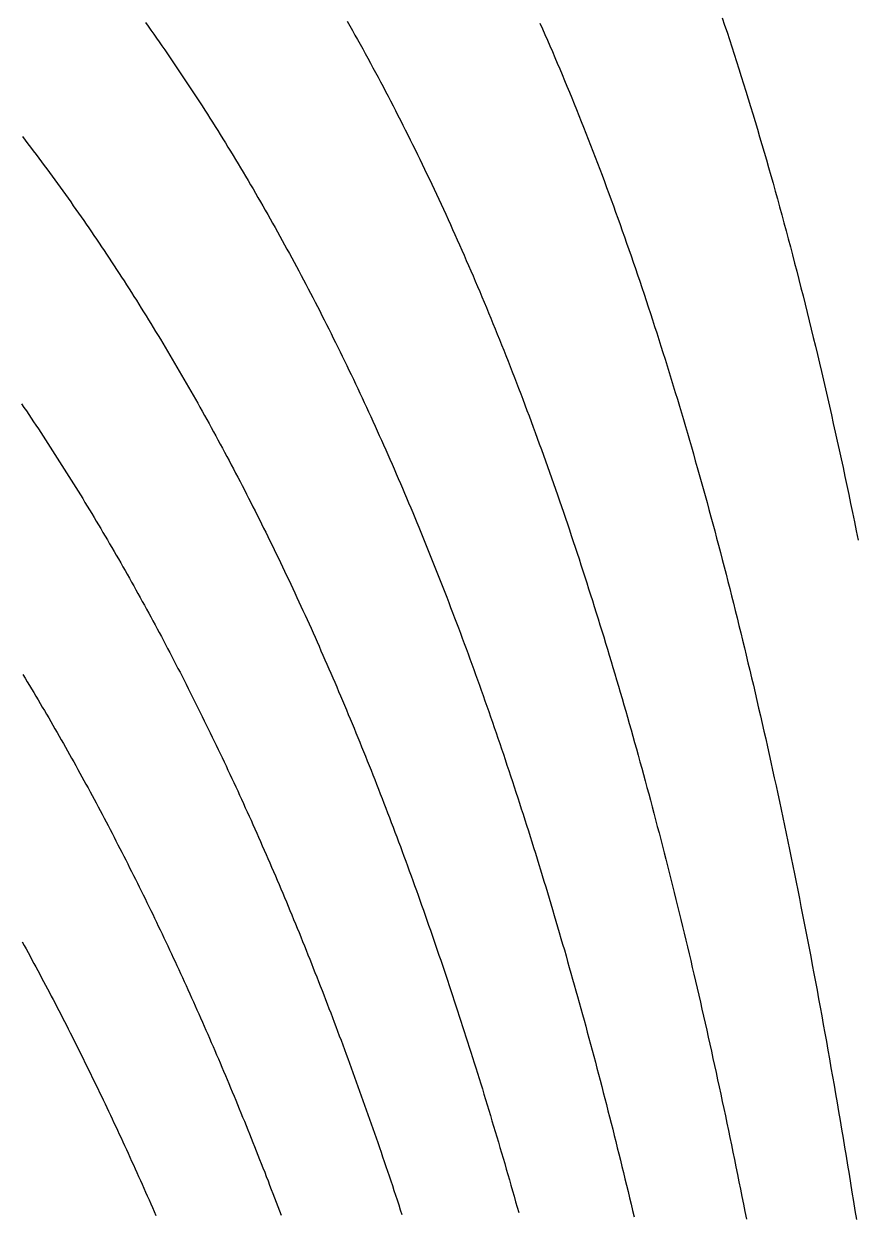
# Model space of a CAD drawing. Extents: x 201 to 397, y -170 to -3.
# Drawn here: x 356.9 to 383.6, y -98.99 to -60.91 of the extents above; entities that cross this region are included whole.
import ezdxf

# ---------------------------------------------------------------- set-up
doc = ezdxf.new("R2010")
doc.units = 0
doc.layers.add('MyLines', color=7, linetype='Continuous')

msp = doc.modelspace()

# ---------------------------------------------------------------- linework, layer by layer
at = {"layer": 'MyLines'}
for p, q in [((360.8, -60.868), (360.889, -60.993)), ((367.264, -60.829), (367.348, -60.976)), ((373.441, -60.897), (373.521, -61.077)), ((379.278, -60.722), (379.355, -60.954)), ((360.889, -60.993), (360.978, -61.118)), ((360.978, -61.118), (361.067, -61.243)), ((361.067, -61.243), (361.155, -61.369)), ((367.348, -60.976), (367.431, -61.124)), ((367.431, -61.124), (367.514, -61.272)), ((367.514, -61.272), (367.597, -61.421)), ((373.521, -61.077), (373.601, -61.258)), ((373.601, -61.258), (373.68, -61.44)), ((379.355, -60.954), (379.432, -61.186)), ((379.432, -61.186), (379.509, -61.419)), ((361.155, -61.369), (361.243, -61.495)), ((361.243, -61.495), (361.331, -61.621)), ((361.331, -61.621), (361.418, -61.748)), ((367.597, -61.421), (367.68, -61.57)), ((367.68, -61.57), (367.763, -61.719)), ((373.68, -61.44), (373.759, -61.622)), ((373.759, -61.622), (373.838, -61.804)), ((379.509, -61.419), (379.585, -61.653)), ((379.585, -61.653), (379.661, -61.888)), ((361.418, -61.748), (361.506, -61.874)), ((361.506, -61.874), (361.593, -62.001)), ((361.593, -62.001), (361.679, -62.128)), ((367.763, -61.719), (367.845, -61.868)), ((367.845, -61.868), (367.927, -62.018)), ((367.927, -62.018), (368.008, -62.169)), ((373.838, -61.804), (373.916, -61.988)), ((373.916, -61.988), (373.994, -62.171)), ((379.661, -61.888), (379.737, -62.124)), ((361.679, -62.128), (361.766, -62.256)), ((361.766, -62.256), (361.852, -62.383)), ((361.852, -62.383), (361.938, -62.511)), ((368.008, -62.169), (368.09, -62.319)), ((368.09, -62.319), (368.171, -62.471)), ((373.994, -62.171), (374.072, -62.355)), ((374.072, -62.355), (374.15, -62.54)), ((379.737, -62.124), (379.812, -62.36)), ((379.812, -62.36), (379.887, -62.598)), ((361.938, -62.511), (362.024, -62.64)), ((362.024, -62.64), (362.11, -62.768)), ((362.11, -62.768), (362.195, -62.897)), ((368.171, -62.471), (368.252, -62.622)), ((368.252, -62.622), (368.333, -62.774)), ((368.333, -62.774), (368.413, -62.926)), ((374.15, -62.54), (374.227, -62.726)), ((374.227, -62.726), (374.304, -62.911)), ((379.887, -62.598), (379.962, -62.836)), ((362.195, -62.897), (362.28, -63.026)), ((362.28, -63.026), (362.365, -63.155)), ((362.365, -63.155), (362.449, -63.285)), ((368.413, -62.926), (368.493, -63.079)), ((368.493, -63.079), (368.573, -63.231)), ((374.304, -62.911), (374.381, -63.098)), ((374.381, -63.098), (374.457, -63.285)), ((379.962, -62.836), (380.036, -63.076)), ((380.036, -63.076), (380.111, -63.316)), ((362.449, -63.285), (362.533, -63.415)), ((362.533, -63.415), (362.617, -63.545)), ((362.617, -63.545), (362.701, -63.675)), ((368.573, -63.231), (368.653, -63.385)), ((368.653, -63.385), (368.732, -63.538)), ((368.732, -63.538), (368.812, -63.692)), ((374.457, -63.285), (374.534, -63.472)), ((374.534, -63.472), (374.61, -63.66)), ((380.111, -63.316), (380.184, -63.557)), ((380.184, -63.557), (380.258, -63.799)), ((362.701, -63.675), (362.785, -63.806)), ((362.785, -63.806), (362.868, -63.936)), ((362.868, -63.936), (362.951, -64.068)), ((368.812, -63.692), (368.891, -63.847)), ((368.891, -63.847), (368.969, -64.002)), ((374.61, -63.66), (374.685, -63.849)), ((374.685, -63.849), (374.761, -64.038)), ((380.258, -63.799), (380.331, -64.042)), ((362.951, -64.068), (363.034, -64.199)), ((363.034, -64.199), (363.116, -64.331)), ((363.116, -64.331), (363.199, -64.463)), ((368.969, -64.002), (369.048, -64.157)), ((369.048, -64.157), (369.126, -64.312)), ((369.126, -64.312), (369.204, -64.468)), ((374.761, -64.038), (374.836, -64.228)), ((374.836, -64.228), (374.911, -64.418)), ((380.331, -64.042), (380.404, -64.286)), ((380.404, -64.286), (380.476, -64.531)), ((356.86, -64.524), (356.948, -64.639)), ((356.948, -64.639), (357.036, -64.754)), ((363.199, -64.463), (363.281, -64.595)), ((363.281, -64.595), (363.363, -64.727)), ((369.204, -64.468), (369.282, -64.625)), ((369.282, -64.625), (369.359, -64.781)), ((374.911, -64.418), (374.986, -64.609)), ((374.986, -64.609), (375.06, -64.8)), ((380.476, -64.531), (380.549, -64.777)), ((357.036, -64.754), (357.123, -64.869)), ((357.123, -64.869), (357.21, -64.984)), ((357.21, -64.984), (357.297, -65.1)), ((357.297, -65.1), (357.384, -65.216)), ((363.363, -64.727), (363.444, -64.86)), ((363.444, -64.86), (363.526, -64.993)), ((363.526, -64.993), (363.607, -65.127)), ((369.359, -64.781), (369.437, -64.938)), ((369.437, -64.938), (369.514, -65.096)), ((369.514, -65.096), (369.591, -65.253)), ((375.06, -64.8), (375.134, -64.992)), ((375.134, -64.992), (375.208, -65.185)), ((380.549, -64.777), (380.621, -65.024)), ((380.621, -65.024), (380.692, -65.271)), ((357.384, -65.216), (357.471, -65.331)), ((357.471, -65.331), (357.557, -65.448)), ((357.557, -65.448), (357.643, -65.564)), ((363.607, -65.127), (363.688, -65.26)), ((363.688, -65.26), (363.769, -65.394)), ((363.769, -65.394), (363.849, -65.528)), ((369.591, -65.253), (369.667, -65.412)), ((369.667, -65.412), (369.744, -65.57)), ((375.208, -65.185), (375.282, -65.378)), ((375.282, -65.378), (375.355, -65.572)), ((380.692, -65.271), (380.764, -65.52)), ((357.643, -65.564), (357.729, -65.681)), ((357.729, -65.681), (357.814, -65.797)), ((357.814, -65.797), (357.9, -65.914)), ((363.849, -65.528), (363.929, -65.663)), ((363.929, -65.663), (364.009, -65.797)), ((364.009, -65.797), (364.089, -65.932)), ((369.744, -65.57), (369.82, -65.729)), ((369.82, -65.729), (369.896, -65.889)), ((375.355, -65.572), (375.429, -65.766)), ((375.429, -65.766), (375.502, -65.961)), ((380.764, -65.52), (380.835, -65.77)), ((380.835, -65.77), (380.906, -66.02)), ((357.9, -65.914), (357.985, -66.031)), ((357.985, -66.031), (358.07, -66.149)), ((358.07, -66.149), (358.154, -66.266)), ((364.089, -65.932), (364.169, -66.067)), ((364.169, -66.067), (364.248, -66.203)), ((364.248, -66.203), (364.327, -66.339)), ((369.896, -65.889), (369.971, -66.048)), ((369.971, -66.048), (370.047, -66.208)), ((370.047, -66.208), (370.122, -66.369)), ((375.502, -65.961), (375.574, -66.157)), ((375.574, -66.157), (375.647, -66.353)), ((380.906, -66.02), (380.976, -66.272)), ((358.154, -66.266), (358.239, -66.384)), ((358.239, -66.384), (358.323, -66.502)), ((358.323, -66.502), (358.407, -66.62)), ((358.407, -66.62), (358.49, -66.739)), ((364.327, -66.339), (364.406, -66.475)), ((364.406, -66.475), (364.485, -66.611)), ((364.485, -66.611), (364.563, -66.748)), ((370.122, -66.369), (370.197, -66.53)), ((370.197, -66.53), (370.272, -66.691)), ((375.647, -66.353), (375.719, -66.549)), ((375.719, -66.549), (375.791, -66.746)), ((380.976, -66.272), (381.046, -66.524)), ((381.046, -66.524), (381.116, -66.778)), ((358.49, -66.739), (358.574, -66.858)), ((358.574, -66.858), (358.657, -66.976)), ((358.657, -66.976), (358.74, -67.095)), ((364.563, -66.748), (364.641, -66.885)), ((364.641, -66.885), (364.72, -67.022)), ((370.272, -66.691), (370.346, -66.853)), ((370.346, -66.853), (370.421, -67.015)), ((375.791, -66.746), (375.863, -66.944)), ((375.863, -66.944), (375.934, -67.142)), ((381.116, -66.778), (381.186, -67.032)), ((358.74, -67.095), (358.823, -67.215)), ((358.823, -67.215), (358.905, -67.334)), ((358.905, -67.334), (358.988, -67.454)), ((364.72, -67.022), (364.797, -67.159)), ((364.797, -67.159), (364.875, -67.297)), ((364.875, -67.297), (364.952, -67.435)), ((370.421, -67.015), (370.495, -67.177)), ((370.495, -67.177), (370.569, -67.34)), ((370.569, -67.34), (370.643, -67.503)), ((375.934, -67.142), (376.005, -67.341)), ((376.005, -67.341), (376.076, -67.541)), ((381.186, -67.032), (381.255, -67.287)), ((381.255, -67.287), (381.324, -67.544)), ((358.988, -67.454), (359.07, -67.574)), ((359.07, -67.574), (359.152, -67.694)), ((359.152, -67.694), (359.233, -67.814)), ((364.952, -67.435), (365.029, -67.574)), ((365.029, -67.574), (365.106, -67.712)), ((365.106, -67.712), (365.183, -67.851)), ((370.643, -67.503), (370.716, -67.667)), ((370.716, -67.667), (370.789, -67.831)), ((376.076, -67.541), (376.147, -67.741)), ((376.147, -67.741), (376.217, -67.942)), ((381.324, -67.544), (381.393, -67.801)), ((359.233, -67.814), (359.315, -67.935)), ((359.315, -67.935), (359.396, -68.056)), ((359.396, -68.056), (359.477, -68.177)), ((365.183, -67.851), (365.26, -67.99)), ((365.26, -67.99), (365.336, -68.13)), ((365.336, -68.13), (365.412, -68.27)), ((370.789, -67.831), (370.862, -67.995)), ((370.862, -67.995), (370.935, -68.16)), ((376.217, -67.942), (376.288, -68.143)), ((376.288, -68.143), (376.358, -68.345)), ((381.393, -67.801), (381.462, -68.059)), ((381.462, -68.059), (381.53, -68.319)), ((359.477, -68.177), (359.558, -68.298)), ((359.558, -68.298), (359.638, -68.419)), ((359.638, -68.419), (359.719, -68.541)), ((365.412, -68.27), (365.488, -68.41)), ((365.488, -68.41), (365.564, -68.55)), ((370.935, -68.16), (371.008, -68.326)), ((371.008, -68.326), (371.08, -68.491)), ((371.08, -68.491), (371.152, -68.657)), ((376.358, -68.345), (376.428, -68.547)), ((381.53, -68.319), (381.598, -68.579)), ((359.719, -68.541), (359.799, -68.663)), ((359.799, -68.663), (359.879, -68.785)), ((359.879, -68.785), (359.958, -68.907)), ((359.958, -68.907), (360.038, -69.03)), ((365.564, -68.55), (365.639, -68.691)), ((365.639, -68.691), (365.715, -68.831)), ((365.715, -68.831), (365.79, -68.973)), ((371.152, -68.657), (371.224, -68.824)), ((371.224, -68.824), (371.296, -68.991)), ((376.428, -68.547), (376.497, -68.751)), ((376.497, -68.751), (376.567, -68.954)), ((381.598, -68.579), (381.665, -68.84)), ((381.665, -68.84), (381.733, -69.102)), ((360.038, -69.03), (360.117, -69.152)), ((360.117, -69.152), (360.196, -69.275)), ((360.196, -69.275), (360.275, -69.398)), ((365.79, -68.973), (365.864, -69.114)), ((365.864, -69.114), (365.939, -69.256)), ((365.939, -69.256), (366.014, -69.398)), ((371.296, -68.991), (371.367, -69.158)), ((371.367, -69.158), (371.439, -69.325)), ((376.567, -68.954), (376.636, -69.159)), ((376.636, -69.159), (376.704, -69.363)), ((381.733, -69.102), (381.8, -69.366)), ((360.275, -69.398), (360.354, -69.522)), ((360.354, -69.522), (360.432, -69.645)), ((360.432, -69.645), (360.51, -69.769)), ((366.014, -69.398), (366.088, -69.54)), ((366.088, -69.54), (366.162, -69.683)), ((371.439, -69.325), (371.51, -69.493)), ((371.51, -69.493), (371.581, -69.662)), ((371.581, -69.662), (371.651, -69.831)), ((376.704, -69.363), (376.773, -69.569)), ((376.773, -69.569), (376.842, -69.775)), ((381.8, -69.366), (381.867, -69.63)), ((381.867, -69.63), (381.933, -69.895)), ((360.51, -69.769), (360.588, -69.893)), ((360.588, -69.893), (360.666, -70.018)), ((360.666, -70.018), (360.744, -70.142)), ((366.162, -69.683), (366.236, -69.826)), ((366.236, -69.826), (366.309, -69.969)), ((366.309, -69.969), (366.383, -70.113)), ((371.651, -69.831), (371.722, -70)), ((371.722, -70), (371.792, -70.17)), ((376.842, -69.775), (376.91, -69.982)), ((376.91, -69.982), (376.978, -70.189)), ((381.933, -69.895), (382, -70.161)), ((360.744, -70.142), (360.821, -70.267)), ((360.821, -70.267), (360.898, -70.392)), ((360.898, -70.392), (360.976, -70.517)), ((366.383, -70.113), (366.456, -70.256)), ((366.456, -70.256), (366.529, -70.401)), ((366.529, -70.401), (366.602, -70.545)), ((371.792, -70.17), (371.862, -70.34)), ((371.862, -70.34), (371.932, -70.51)), ((376.978, -70.189), (377.045, -70.397)), ((377.045, -70.397), (377.113, -70.606)), ((382, -70.161), (382.066, -70.429)), ((382.066, -70.429), (382.131, -70.697)), ((360.976, -70.517), (361.052, -70.642)), ((361.052, -70.642), (361.129, -70.768)), ((361.129, -70.768), (361.205, -70.894)), ((366.602, -70.545), (366.675, -70.69)), ((366.675, -70.69), (366.747, -70.835)), ((371.932, -70.51), (372.002, -70.681)), ((372.002, -70.681), (372.071, -70.853)), ((377.113, -70.606), (377.18, -70.815)), ((377.18, -70.815), (377.247, -71.025)), ((382.131, -70.697), (382.197, -70.966)), ((361.205, -70.894), (361.282, -71.02)), ((361.282, -71.02), (361.358, -71.146)), ((361.358, -71.146), (361.433, -71.272)), ((366.747, -70.835), (366.82, -70.98)), ((366.82, -70.98), (366.892, -71.126)), ((366.892, -71.126), (366.964, -71.271)), ((372.071, -70.853), (372.141, -71.024)), ((372.141, -71.024), (372.21, -71.197)), ((372.21, -71.197), (372.278, -71.369)), ((377.247, -71.025), (377.314, -71.235)), ((382.197, -70.966), (382.262, -71.237)), ((361.433, -71.272), (361.509, -71.399)), ((361.509, -71.399), (361.585, -71.526)), ((361.585, -71.526), (361.66, -71.653)), ((366.964, -71.271), (367.035, -71.418)), ((367.035, -71.418), (367.107, -71.564)), ((367.107, -71.564), (367.178, -71.711)), ((372.278, -71.369), (372.347, -71.542)), ((372.347, -71.542), (372.416, -71.716)), ((377.314, -71.235), (377.381, -71.446)), ((377.381, -71.446), (377.447, -71.658)), ((382.262, -71.237), (382.327, -71.508)), ((382.327, -71.508), (382.392, -71.78)), ((361.66, -71.653), (361.735, -71.78)), ((361.735, -71.78), (361.81, -71.908)), ((361.81, -71.908), (361.884, -72.036)), ((367.178, -71.711), (367.249, -71.858)), ((367.249, -71.858), (367.32, -72.005)), ((372.416, -71.716), (372.484, -71.89)), ((372.484, -71.89), (372.552, -72.064)), ((377.447, -71.658), (377.513, -71.87)), ((377.513, -71.87), (377.579, -72.083)), ((382.392, -71.78), (382.456, -72.054)), ((361.884, -72.036), (361.959, -72.164)), ((361.959, -72.164), (362.033, -72.292)), ((362.033, -72.292), (362.107, -72.421)), ((367.32, -72.005), (367.391, -72.153)), ((367.391, -72.153), (367.462, -72.301)), ((367.462, -72.301), (367.532, -72.45)), ((372.552, -72.064), (372.62, -72.239)), ((372.62, -72.239), (372.687, -72.414)), ((377.579, -72.083), (377.645, -72.297)), ((377.645, -72.297), (377.71, -72.511)), ((382.456, -72.054), (382.52, -72.328)), ((382.52, -72.328), (382.584, -72.604)), ((362.107, -72.421), (362.181, -72.55)), ((362.181, -72.55), (362.255, -72.679)), ((362.255, -72.679), (362.328, -72.808)), ((367.532, -72.45), (367.602, -72.598)), ((367.602, -72.598), (367.672, -72.747)), ((372.687, -72.414), (372.755, -72.589)), ((372.755, -72.589), (372.822, -72.765)), ((377.71, -72.511), (377.776, -72.726)), ((382.584, -72.604), (382.648, -72.88)), ((356.831, -73.085), (356.909, -73.2)), ((362.328, -72.808), (362.402, -72.937)), ((362.402, -72.937), (362.475, -73.067)), ((362.475, -73.067), (362.548, -73.197)), ((367.672, -72.747), (367.742, -72.896)), ((367.742, -72.896), (367.812, -73.046)), ((367.812, -73.046), (367.881, -73.196)), ((372.822, -72.765), (372.889, -72.942)), ((372.889, -72.942), (372.956, -73.118)), ((377.776, -72.726), (377.841, -72.941)), ((377.841, -72.941), (377.906, -73.158)), ((382.648, -72.88), (382.711, -73.158)), ((356.909, -73.2), (356.986, -73.315)), ((356.986, -73.315), (357.064, -73.43)), ((357.064, -73.43), (357.141, -73.545)), ((362.548, -73.197), (362.621, -73.327)), ((362.621, -73.327), (362.693, -73.457)), ((362.693, -73.457), (362.766, -73.588)), ((367.881, -73.196), (367.95, -73.346)), ((367.95, -73.346), (368.019, -73.496)), ((372.956, -73.118), (373.023, -73.296)), ((373.023, -73.296), (373.089, -73.473)), ((373.089, -73.473), (373.156, -73.651)), ((377.906, -73.158), (377.97, -73.374)), ((377.97, -73.374), (378.035, -73.592)), ((382.711, -73.158), (382.774, -73.437)), ((382.774, -73.437), (382.837, -73.717)), ((357.141, -73.545), (357.218, -73.66)), ((357.218, -73.66), (357.295, -73.776)), ((357.295, -73.776), (357.371, -73.892)), ((362.766, -73.588), (362.838, -73.719)), ((362.838, -73.719), (362.91, -73.85)), ((362.91, -73.85), (362.982, -73.981)), ((368.019, -73.496), (368.088, -73.647)), ((368.088, -73.647), (368.157, -73.798)), ((368.157, -73.798), (368.226, -73.949)), ((373.156, -73.651), (373.222, -73.83)), ((373.222, -73.83), (373.288, -74.009)), ((378.035, -73.592), (378.099, -73.81)), ((378.099, -73.81), (378.163, -74.028)), ((382.837, -73.717), (382.9, -73.997)), ((357.371, -73.892), (357.448, -74.008)), ((357.448, -74.008), (357.524, -74.124)), ((357.524, -74.124), (357.6, -74.24)), ((357.6, -74.24), (357.676, -74.356)), ((362.982, -73.981), (363.054, -74.112)), ((363.054, -74.112), (363.125, -74.244)), ((368.226, -73.949), (368.294, -74.101)), ((368.294, -74.101), (368.362, -74.253)), ((373.288, -74.009), (373.354, -74.188)), ((373.354, -74.188), (373.419, -74.368)), ((378.163, -74.028), (378.227, -74.248)), ((382.9, -73.997), (382.962, -74.279)), ((357.676, -74.356), (357.751, -74.473)), ((357.751, -74.473), (357.827, -74.59)), ((357.827, -74.59), (357.902, -74.707)), ((363.125, -74.244), (363.197, -74.376)), ((363.197, -74.376), (363.268, -74.508)), ((363.268, -74.508), (363.339, -74.641)), ((368.362, -74.253), (368.43, -74.405)), ((368.43, -74.405), (368.498, -74.558)), ((368.498, -74.558), (368.566, -74.711)), ((373.419, -74.368), (373.485, -74.549)), ((373.485, -74.549), (373.55, -74.729)), ((378.227, -74.248), (378.29, -74.468)), ((378.29, -74.468), (378.354, -74.688)), ((382.962, -74.279), (383.024, -74.562)), ((383.024, -74.562), (383.086, -74.846)), ((357.902, -74.707), (357.977, -74.824)), ((357.977, -74.824), (358.052, -74.941)), ((358.052, -74.941), (358.127, -75.059)), ((363.339, -74.641), (363.41, -74.774)), ((363.41, -74.774), (363.48, -74.907)), ((363.48, -74.907), (363.551, -75.04)), ((368.566, -74.711), (368.633, -74.864)), ((368.633, -74.864), (368.701, -75.018)), ((373.55, -74.729), (373.615, -74.91)), ((373.615, -74.91), (373.68, -75.092)), ((378.354, -74.688), (378.417, -74.91)), ((378.417, -74.91), (378.48, -75.132)), ((383.086, -74.846), (383.148, -75.131)), ((358.127, -75.059), (358.201, -75.177)), ((358.201, -75.177), (358.276, -75.295)), ((358.276, -75.295), (358.35, -75.413)), ((363.551, -75.04), (363.621, -75.173)), ((363.621, -75.173), (363.691, -75.307)), ((363.691, -75.307), (363.761, -75.441)), ((368.701, -75.018), (368.768, -75.172)), ((368.768, -75.172), (368.835, -75.326)), ((368.835, -75.326), (368.901, -75.48)), ((373.68, -75.092), (373.744, -75.274)), ((373.744, -75.274), (373.809, -75.457)), ((378.48, -75.132), (378.543, -75.354)), ((378.543, -75.354), (378.605, -75.578)), ((383.148, -75.131), (383.209, -75.418)), ((358.35, -75.413), (358.424, -75.531)), ((358.424, -75.531), (358.498, -75.649)), ((358.498, -75.649), (358.571, -75.768)), ((363.761, -75.441), (363.831, -75.575)), ((363.831, -75.575), (363.901, -75.709)), ((363.901, -75.709), (363.97, -75.844)), ((368.901, -75.48), (368.968, -75.635)), ((368.968, -75.635), (369.035, -75.79)), ((373.809, -75.457), (373.873, -75.64)), ((373.873, -75.64), (373.937, -75.823)), ((378.605, -75.578), (378.667, -75.801)), ((383.209, -75.418), (383.27, -75.705)), ((383.27, -75.705), (383.331, -75.993)), ((358.571, -75.768), (358.645, -75.887)), ((358.645, -75.887), (358.718, -76.006)), ((358.718, -76.006), (358.791, -76.125)), ((358.791, -76.125), (358.864, -76.245)), ((363.97, -75.844), (364.039, -75.979)), ((364.039, -75.979), (364.108, -76.114)), ((364.108, -76.114), (364.177, -76.249)), ((369.035, -75.79), (369.101, -75.946)), ((369.101, -75.946), (369.167, -76.102)), ((369.167, -76.102), (369.233, -76.258)), ((373.937, -75.823), (374.001, -76.007)), ((374.001, -76.007), (374.065, -76.191)), ((378.667, -75.801), (378.73, -76.026)), ((378.73, -76.026), (378.792, -76.251)), ((383.331, -75.993), (383.392, -76.283)), ((358.864, -76.245), (358.937, -76.364)), ((358.937, -76.364), (359.01, -76.484)), ((359.01, -76.484), (359.082, -76.604)), ((364.177, -76.249), (364.246, -76.384)), ((364.246, -76.384), (364.315, -76.52)), ((364.315, -76.52), (364.383, -76.656)), ((369.233, -76.258), (369.299, -76.414)), ((369.299, -76.414), (369.364, -76.571)), ((374.065, -76.191), (374.128, -76.376)), ((374.128, -76.376), (374.192, -76.561)), ((378.792, -76.251), (378.853, -76.477)), ((378.853, -76.477), (378.915, -76.704)), ((383.392, -76.283), (383.452, -76.573)), ((359.082, -76.604), (359.154, -76.724)), ((359.154, -76.724), (359.226, -76.845)), ((359.226, -76.845), (359.298, -76.965)), ((364.383, -76.656), (364.452, -76.793)), ((364.452, -76.793), (364.52, -76.929)), ((369.364, -76.571), (369.43, -76.728)), ((369.43, -76.728), (369.495, -76.885)), ((369.495, -76.885), (369.56, -77.043)), ((374.192, -76.561), (374.255, -76.746)), ((374.255, -76.746), (374.318, -76.932)), ((378.915, -76.704), (378.976, -76.931)), ((383.452, -76.573), (383.512, -76.865)), ((383.512, -76.865), (383.572, -77.158)), ((359.298, -76.965), (359.37, -77.086)), ((359.37, -77.086), (359.441, -77.207)), ((359.441, -77.207), (359.513, -77.328)), ((364.52, -76.929), (364.588, -77.066)), ((364.588, -77.066), (364.655, -77.203)), ((364.655, -77.203), (364.723, -77.34)), ((369.56, -77.043), (369.625, -77.201)), ((369.625, -77.201), (369.69, -77.36)), ((374.318, -76.932), (374.381, -77.119)), ((374.381, -77.119), (374.443, -77.306)), ((378.976, -76.931), (379.037, -77.159)), ((379.037, -77.159), (379.098, -77.388)), ((383.572, -77.158), (383.632, -77.452)), ((359.513, -77.328), (359.584, -77.449)), ((359.584, -77.449), (359.655, -77.571)), ((359.655, -77.571), (359.726, -77.692)), ((364.723, -77.34), (364.79, -77.478)), ((364.79, -77.478), (364.858, -77.615)), ((364.858, -77.615), (364.925, -77.753)), ((369.69, -77.36), (369.754, -77.518)), ((369.754, -77.518), (369.819, -77.677)), ((374.443, -77.306), (374.506, -77.493)), ((374.506, -77.493), (374.568, -77.681)), ((379.098, -77.388), (379.159, -77.617)), ((379.159, -77.617), (379.219, -77.847)), ((359.726, -77.692), (359.797, -77.814)), ((359.797, -77.814), (359.867, -77.936)), ((359.867, -77.936), (359.937, -78.058)), ((364.925, -77.753), (364.992, -77.892)), ((364.992, -77.892), (365.059, -78.03)), ((365.059, -78.03), (365.125, -78.169)), ((369.819, -77.677), (369.883, -77.837)), ((369.883, -77.837), (369.947, -77.996)), ((369.947, -77.996), (370.011, -78.156)), ((374.568, -77.681), (374.63, -77.87)), ((374.63, -77.87), (374.692, -78.058)), ((379.219, -77.847), (379.28, -78.078)), ((359.937, -78.058), (360.008, -78.181)), ((360.008, -78.181), (360.078, -78.304)), ((360.078, -78.304), (360.148, -78.426)), ((360.148, -78.426), (360.217, -78.549)), ((365.125, -78.169), (365.192, -78.308)), ((365.192, -78.308), (365.258, -78.447)), ((370.011, -78.156), (370.075, -78.317)), ((370.075, -78.317), (370.138, -78.477)), ((374.692, -78.058), (374.754, -78.248)), ((374.754, -78.248), (374.815, -78.437)), ((379.28, -78.078), (379.34, -78.309)), ((379.34, -78.309), (379.4, -78.541)), ((360.217, -78.549), (360.287, -78.673)), ((360.287, -78.673), (360.356, -78.796)), ((360.356, -78.796), (360.425, -78.92)), ((365.258, -78.447), (365.324, -78.586)), ((365.324, -78.586), (365.39, -78.726)), ((365.39, -78.726), (365.456, -78.866)), ((370.138, -78.477), (370.202, -78.638)), ((370.202, -78.638), (370.265, -78.799)), ((370.265, -78.799), (370.328, -78.961)), ((374.815, -78.437), (374.877, -78.627)), ((374.877, -78.627), (374.938, -78.818)), ((379.4, -78.541), (379.46, -78.774)), ((379.46, -78.774), (379.519, -79.007)), ((360.425, -78.92), (360.495, -79.043)), ((360.495, -79.043), (360.563, -79.167)), ((360.563, -79.167), (360.632, -79.292)), ((365.456, -78.866), (365.522, -79.006)), ((365.522, -79.006), (365.587, -79.147)), ((365.587, -79.147), (365.653, -79.287)), ((370.328, -78.961), (370.391, -79.123)), ((370.391, -79.123), (370.454, -79.285)), ((374.938, -78.818), (374.999, -79.009)), ((374.999, -79.009), (375.06, -79.201)), ((379.519, -79.007), (379.579, -79.241)), ((360.632, -79.292), (360.701, -79.416)), ((360.701, -79.416), (360.769, -79.541)), ((360.769, -79.541), (360.838, -79.665)), ((365.653, -79.287), (365.718, -79.428)), ((365.718, -79.428), (365.783, -79.57)), ((365.783, -79.57), (365.848, -79.711)), ((370.454, -79.285), (370.517, -79.448)), ((370.517, -79.448), (370.579, -79.611)), ((375.06, -79.201), (375.121, -79.393)), ((375.121, -79.393), (375.181, -79.585)), ((379.579, -79.241), (379.638, -79.476)), ((379.638, -79.476), (379.697, -79.712)), ((360.838, -79.665), (360.906, -79.79)), ((360.906, -79.79), (360.974, -79.915)), ((360.974, -79.915), (361.041, -80.041)), ((365.848, -79.711), (365.913, -79.853)), ((365.913, -79.853), (365.977, -79.995)), ((370.579, -79.611), (370.642, -79.774)), ((370.642, -79.774), (370.704, -79.938)), ((370.704, -79.938), (370.766, -80.102)), ((375.181, -79.585), (375.242, -79.778)), ((375.242, -79.778), (375.302, -79.971)), ((379.697, -79.712), (379.755, -79.948)), ((379.755, -79.948), (379.814, -80.185)), ((361.041, -80.041), (361.109, -80.166)), ((361.109, -80.166), (361.177, -80.292)), ((361.177, -80.292), (361.244, -80.418)), ((365.977, -79.995), (366.042, -80.137)), ((366.042, -80.137), (366.106, -80.279)), ((366.106, -80.279), (366.17, -80.422)), ((370.766, -80.102), (370.828, -80.266)), ((370.828, -80.266), (370.889, -80.431)), ((375.302, -79.971), (375.362, -80.165)), ((375.362, -80.165), (375.422, -80.36)), ((379.814, -80.185), (379.872, -80.422)), ((361.244, -80.418), (361.311, -80.544)), ((361.311, -80.544), (361.378, -80.671)), ((361.378, -80.671), (361.445, -80.797)), ((366.17, -80.422), (366.234, -80.565)), ((366.234, -80.565), (366.298, -80.708)), ((366.298, -80.708), (366.362, -80.852)), ((370.889, -80.431), (370.951, -80.596)), ((370.951, -80.596), (371.012, -80.761)), ((375.422, -80.36), (375.482, -80.554)), ((375.482, -80.554), (375.541, -80.75)), ((379.872, -80.422), (379.931, -80.66)), ((379.931, -80.66), (379.989, -80.899)), ((361.445, -80.797), (361.512, -80.924)), ((361.512, -80.924), (361.578, -81.051)), ((361.578, -81.051), (361.645, -81.178)), ((366.362, -80.852), (366.425, -80.996)), ((366.425, -80.996), (366.489, -81.14)), ((371.012, -80.761), (371.074, -80.927)), ((371.074, -80.927), (371.135, -81.093)), ((371.135, -81.093), (371.196, -81.259)), ((375.541, -80.75), (375.601, -80.945)), ((375.601, -80.945), (375.66, -81.142)), ((379.989, -80.899), (380.047, -81.139)), ((361.645, -81.178), (361.711, -81.305)), ((361.711, -81.305), (361.777, -81.433)), ((361.777, -81.433), (361.843, -81.561)), ((366.489, -81.14), (366.552, -81.284)), ((366.552, -81.284), (366.615, -81.428)), ((366.615, -81.428), (366.678, -81.573)), ((371.196, -81.259), (371.257, -81.426)), ((371.257, -81.426), (371.317, -81.593)), ((375.66, -81.142), (375.719, -81.338)), ((375.719, -81.338), (375.778, -81.536)), ((380.047, -81.139), (380.104, -81.38)), ((380.104, -81.38), (380.162, -81.621)), ((356.878, -81.761), (356.948, -81.876)), ((361.843, -81.561), (361.909, -81.688)), ((361.909, -81.688), (361.975, -81.817)), ((361.975, -81.817), (362.04, -81.945)), ((366.678, -81.573), (366.741, -81.718)), ((366.741, -81.718), (366.804, -81.863)), ((371.317, -81.593), (371.378, -81.76)), ((371.378, -81.76), (371.438, -81.928)), ((375.778, -81.536), (375.837, -81.733)), ((375.837, -81.733), (375.895, -81.931)), ((380.162, -81.621), (380.219, -81.863)), ((356.948, -81.876), (357.017, -81.991)), ((357.017, -81.991), (357.086, -82.106)), ((357.086, -82.106), (357.155, -82.221)), ((357.155, -82.221), (357.224, -82.336)), ((362.04, -81.945), (362.106, -82.073)), ((362.106, -82.073), (362.171, -82.202)), ((362.171, -82.202), (362.236, -82.331)), ((366.804, -81.863), (366.866, -82.009)), ((366.866, -82.009), (366.929, -82.155)), ((366.929, -82.155), (366.991, -82.301)), ((371.438, -81.928), (371.498, -82.096)), ((371.498, -82.096), (371.558, -82.264)), ((375.895, -81.931), (375.954, -82.13)), ((375.954, -82.13), (376.012, -82.329)), ((380.219, -81.863), (380.276, -82.105)), ((380.276, -82.105), (380.333, -82.348)), ((357.224, -82.336), (357.293, -82.452)), ((357.293, -82.452), (357.361, -82.568)), ((357.361, -82.568), (357.43, -82.684)), ((362.236, -82.331), (362.301, -82.46)), ((362.301, -82.46), (362.366, -82.59)), ((362.366, -82.59), (362.43, -82.719)), ((366.991, -82.301), (367.053, -82.447)), ((367.053, -82.447), (367.115, -82.594)), ((367.115, -82.594), (367.177, -82.74)), ((371.558, -82.264), (371.618, -82.433)), ((371.618, -82.433), (371.678, -82.602)), ((371.678, -82.602), (371.737, -82.772)), ((376.012, -82.329), (376.07, -82.529)), ((376.07, -82.529), (376.128, -82.729)), ((380.333, -82.348), (380.39, -82.592)), ((380.39, -82.592), (380.446, -82.837)), ((357.43, -82.684), (357.498, -82.8)), ((357.498, -82.8), (357.566, -82.916)), ((357.566, -82.916), (357.634, -83.032)), ((362.43, -82.719), (362.495, -82.849)), ((362.495, -82.849), (362.559, -82.979)), ((362.559, -82.979), (362.623, -83.109)), ((367.177, -82.74), (367.239, -82.888)), ((367.239, -82.888), (367.3, -83.035)), ((371.737, -82.772), (371.797, -82.942)), ((371.797, -82.942), (371.856, -83.112)), ((376.128, -82.729), (376.186, -82.929)), ((376.186, -82.929), (376.243, -83.13)), ((380.446, -82.837), (380.503, -83.082)), ((357.634, -83.032), (357.702, -83.149)), ((357.702, -83.149), (357.769, -83.265)), ((357.769, -83.265), (357.837, -83.382)), ((362.623, -83.109), (362.687, -83.239)), ((362.687, -83.239), (362.751, -83.37)), ((362.751, -83.37), (362.815, -83.501)), ((367.3, -83.035), (367.361, -83.182)), ((367.361, -83.182), (367.423, -83.33)), ((367.423, -83.33), (367.484, -83.479)), ((371.856, -83.112), (371.915, -83.282)), ((371.915, -83.282), (371.974, -83.453)), ((376.243, -83.13), (376.301, -83.332)), ((376.301, -83.332), (376.358, -83.534)), ((380.503, -83.082), (380.559, -83.329)), ((380.559, -83.329), (380.615, -83.576)), ((357.837, -83.382), (357.904, -83.499)), ((357.904, -83.499), (357.971, -83.616)), ((357.971, -83.616), (358.038, -83.734)), ((358.038, -83.734), (358.105, -83.851)), ((362.815, -83.501), (362.879, -83.632)), ((362.879, -83.632), (362.942, -83.763)), ((367.484, -83.479), (367.545, -83.627)), ((367.545, -83.627), (367.606, -83.776)), ((371.974, -83.453), (372.033, -83.624)), ((372.033, -83.624), (372.092, -83.796)), ((376.358, -83.534), (376.415, -83.736)), ((376.415, -83.736), (376.472, -83.939)), ((380.615, -83.576), (380.671, -83.823)), ((358.105, -83.851), (358.172, -83.969)), ((358.172, -83.969), (358.239, -84.087)), ((358.239, -84.087), (358.305, -84.205)), ((362.942, -83.763), (363.006, -83.894)), ((363.006, -83.894), (363.069, -84.026)), ((363.069, -84.026), (363.132, -84.158)), ((367.606, -83.776), (367.666, -83.925)), ((367.666, -83.925), (367.727, -84.074)), ((367.727, -84.074), (367.787, -84.223)), ((372.092, -83.796), (372.151, -83.968)), ((372.151, -83.968), (372.209, -84.14)), ((372.209, -84.14), (372.267, -84.312)), ((376.472, -83.939), (376.529, -84.143)), ((380.671, -83.823), (380.726, -84.072)), ((380.726, -84.072), (380.782, -84.321)), ((358.305, -84.205), (358.371, -84.323)), ((358.371, -84.323), (358.438, -84.441)), ((358.438, -84.441), (358.504, -84.56)), ((363.132, -84.158), (363.195, -84.29)), ((363.195, -84.29), (363.258, -84.422)), ((363.258, -84.422), (363.321, -84.554)), ((367.787, -84.223), (367.848, -84.373)), ((367.848, -84.373), (367.908, -84.523)), ((372.267, -84.312), (372.325, -84.485)), ((372.325, -84.485), (372.383, -84.659)), ((376.529, -84.143), (376.586, -84.347)), ((376.586, -84.347), (376.642, -84.551)), ((380.782, -84.321), (380.837, -84.571)), ((358.504, -84.56), (358.57, -84.679)), ((358.57, -84.679), (358.635, -84.797)), ((358.635, -84.797), (358.701, -84.917)), ((363.321, -84.554), (363.383, -84.687)), ((363.383, -84.687), (363.446, -84.82)), ((363.446, -84.82), (363.508, -84.953)), ((367.908, -84.523), (367.968, -84.673)), ((367.968, -84.673), (368.028, -84.824)), ((368.028, -84.824), (368.087, -84.975)), ((372.383, -84.659), (372.441, -84.832)), ((372.441, -84.832), (372.499, -85.006)), ((376.642, -84.551), (376.699, -84.756)), ((376.699, -84.756), (376.755, -84.962)), ((380.837, -84.571), (380.892, -84.821)), ((380.892, -84.821), (380.947, -85.072)), ((358.701, -84.917), (358.766, -85.036)), ((358.766, -85.036), (358.832, -85.155)), ((358.832, -85.155), (358.897, -85.275)), ((358.897, -85.275), (358.962, -85.394)), ((363.508, -84.953), (363.57, -85.086)), ((363.57, -85.086), (363.632, -85.22)), ((363.632, -85.22), (363.694, -85.353)), ((368.087, -84.975), (368.147, -85.126)), ((368.147, -85.126), (368.206, -85.277)), ((368.206, -85.277), (368.266, -85.429)), ((372.499, -85.006), (372.557, -85.181)), ((372.557, -85.181), (372.614, -85.355)), ((376.755, -84.962), (376.811, -85.168)), ((376.811, -85.168), (376.867, -85.374)), ((380.947, -85.072), (381.002, -85.324)), ((358.962, -85.394), (359.027, -85.514)), ((359.027, -85.514), (359.092, -85.634)), ((359.092, -85.634), (359.156, -85.754)), ((363.694, -85.353), (363.756, -85.487)), ((363.756, -85.487), (363.817, -85.621)), ((363.817, -85.621), (363.879, -85.756)), ((368.266, -85.429), (368.325, -85.58)), ((368.325, -85.58), (368.384, -85.733)), ((372.614, -85.355), (372.671, -85.531)), ((372.671, -85.531), (372.729, -85.706)), ((376.867, -85.374), (376.923, -85.581)), ((376.923, -85.581), (376.978, -85.789)), ((381.002, -85.324), (381.056, -85.577)), ((381.056, -85.577), (381.111, -85.831)), ((359.156, -85.754), (359.221, -85.875)), ((359.221, -85.875), (359.285, -85.995)), ((359.285, -85.995), (359.349, -86.116)), ((363.879, -85.756), (363.94, -85.89)), ((363.94, -85.89), (364.001, -86.025)), ((364.001, -86.025), (364.062, -86.16)), ((368.384, -85.733), (368.443, -85.885)), ((368.443, -85.885), (368.502, -86.038)), ((368.502, -86.038), (368.56, -86.191)), ((372.729, -85.706), (372.786, -85.882)), ((372.786, -85.882), (372.842, -86.058)), ((376.978, -85.789), (377.034, -85.997)), ((377.034, -85.997), (377.089, -86.205)), ((381.111, -85.831), (381.165, -86.085)), ((359.349, -86.116), (359.413, -86.237)), ((359.413, -86.237), (359.477, -86.358)), ((359.477, -86.358), (359.541, -86.479)), ((364.062, -86.16), (364.123, -86.295)), ((364.123, -86.295), (364.184, -86.43)), ((368.56, -86.191), (368.619, -86.344)), ((368.619, -86.344), (368.677, -86.497)), ((372.842, -86.058), (372.899, -86.234)), ((372.899, -86.234), (372.956, -86.411)), ((372.956, -86.411), (373.012, -86.589)), ((377.089, -86.205), (377.144, -86.414)), ((377.144, -86.414), (377.199, -86.624)), ((381.165, -86.085), (381.219, -86.34)), ((381.219, -86.34), (381.273, -86.596)), ((359.541, -86.479), (359.605, -86.6)), ((359.605, -86.6), (359.668, -86.722)), ((359.668, -86.722), (359.732, -86.844)), ((364.184, -86.43), (364.245, -86.566)), ((364.245, -86.566), (364.305, -86.702)), ((364.305, -86.702), (364.366, -86.838)), ((368.677, -86.497), (368.735, -86.651)), ((368.735, -86.651), (368.794, -86.805)), ((368.794, -86.805), (368.852, -86.959)), ((373.012, -86.589), (373.069, -86.766)), ((373.069, -86.766), (373.125, -86.944)), ((377.199, -86.624), (377.254, -86.834)), ((381.273, -86.596), (381.327, -86.853)), ((359.732, -86.844), (359.795, -86.965)), ((359.795, -86.965), (359.858, -87.088)), ((359.858, -87.088), (359.921, -87.21)), ((364.366, -86.838), (364.426, -86.974)), ((364.426, -86.974), (364.486, -87.11)), ((364.486, -87.11), (364.546, -87.247)), ((368.852, -86.959), (368.909, -87.114)), ((368.909, -87.114), (368.967, -87.269)), ((373.125, -86.944), (373.181, -87.123)), ((373.181, -87.123), (373.237, -87.301)), ((377.254, -86.834), (377.309, -87.044)), ((377.309, -87.044), (377.363, -87.255)), ((381.327, -86.853), (381.38, -87.11)), ((381.38, -87.11), (381.433, -87.368)), ((359.921, -87.21), (359.984, -87.332)), ((359.984, -87.332), (360.047, -87.455)), ((360.047, -87.455), (360.109, -87.577)), ((364.546, -87.247), (364.606, -87.384)), ((364.606, -87.384), (364.666, -87.521)), ((364.666, -87.521), (364.726, -87.658)), ((368.967, -87.269), (369.025, -87.424)), ((369.025, -87.424), (369.082, -87.579)), ((373.237, -87.301), (373.293, -87.48)), ((373.293, -87.48), (373.348, -87.66)), ((377.363, -87.255), (377.417, -87.467)), ((377.417, -87.467), (377.472, -87.679)), ((381.433, -87.368), (381.487, -87.627)), ((360.109, -87.577), (360.172, -87.7)), ((360.172, -87.7), (360.234, -87.824)), ((360.234, -87.824), (360.296, -87.947)), ((360.296, -87.947), (360.358, -88.07)), ((364.726, -87.658), (364.785, -87.796)), ((364.785, -87.796), (364.845, -87.933)), ((364.845, -87.933), (364.904, -88.071)), ((369.082, -87.579), (369.14, -87.735)), ((369.14, -87.735), (369.197, -87.891)), ((369.197, -87.891), (369.254, -88.047)), ((373.348, -87.66), (373.404, -87.84)), ((373.404, -87.84), (373.459, -88.02)), ((377.472, -87.679), (377.526, -87.891)), ((377.526, -87.891), (377.58, -88.104)), ((381.487, -87.627), (381.54, -87.887)), ((381.54, -87.887), (381.593, -88.147)), ((360.358, -88.07), (360.42, -88.194)), ((360.42, -88.194), (360.482, -88.318)), ((360.482, -88.318), (360.544, -88.442)), ((364.904, -88.071), (364.963, -88.21)), ((364.963, -88.21), (365.022, -88.348)), ((369.254, -88.047), (369.311, -88.204)), ((369.311, -88.204), (369.368, -88.361)), ((373.459, -88.02), (373.514, -88.2)), ((373.514, -88.2), (373.569, -88.381)), ((377.58, -88.104), (377.634, -88.318)), ((377.634, -88.318), (377.687, -88.532)), ((381.593, -88.147), (381.645, -88.408)), ((360.544, -88.442), (360.605, -88.566)), ((360.605, -88.566), (360.667, -88.69)), ((360.667, -88.69), (360.728, -88.814)), ((365.022, -88.348), (365.081, -88.486)), ((365.081, -88.486), (365.14, -88.625)), ((365.14, -88.625), (365.198, -88.764)), ((369.368, -88.361), (369.424, -88.518)), ((369.424, -88.518), (369.481, -88.675)), ((369.481, -88.675), (369.537, -88.833)), ((373.569, -88.381), (373.624, -88.563)), ((373.624, -88.563), (373.679, -88.744)), ((377.687, -88.532), (377.741, -88.747)), ((381.645, -88.408), (381.698, -88.67)), ((381.698, -88.67), (381.75, -88.933)), ((360.728, -88.814), (360.789, -88.939)), ((360.789, -88.939), (360.85, -89.064)), ((360.85, -89.064), (360.911, -89.189)), ((365.198, -88.764), (365.257, -88.904)), ((365.257, -88.904), (365.315, -89.043)), ((365.315, -89.043), (365.374, -89.183)), ((369.537, -88.833), (369.594, -88.991)), ((369.594, -88.991), (369.65, -89.149)), ((373.679, -88.744), (373.734, -88.926)), ((373.734, -88.926), (373.789, -89.109)), ((377.741, -88.747), (377.794, -88.962)), ((377.794, -88.962), (377.847, -89.177)), ((381.75, -88.933), (381.802, -89.196)), ((360.911, -89.189), (360.972, -89.314)), ((360.972, -89.314), (361.033, -89.439)), ((361.033, -89.439), (361.093, -89.565)), ((365.374, -89.183), (365.432, -89.323)), ((365.432, -89.323), (365.49, -89.463)), ((365.49, -89.463), (365.548, -89.603)), ((369.65, -89.149), (369.706, -89.307)), ((369.706, -89.307), (369.762, -89.466)), ((369.762, -89.466), (369.818, -89.625)), ((373.789, -89.109), (373.843, -89.292)), ((373.843, -89.292), (373.897, -89.475)), ((377.847, -89.177), (377.9, -89.394)), ((377.9, -89.394), (377.953, -89.61)), ((381.802, -89.196), (381.854, -89.461)), ((381.854, -89.461), (381.906, -89.726)), ((361.093, -89.565), (361.154, -89.691)), ((361.154, -89.691), (361.214, -89.817)), ((361.214, -89.817), (361.274, -89.943)), ((365.548, -89.603), (365.605, -89.744)), ((365.605, -89.744), (365.663, -89.884)), ((369.818, -89.625), (369.874, -89.785)), ((369.874, -89.785), (369.929, -89.944)), ((373.897, -89.475), (373.952, -89.658)), ((373.952, -89.658), (374.006, -89.842)), ((374.006, -89.842), (374.06, -90.026)), ((377.953, -89.61), (378.006, -89.828)), ((378.006, -89.828), (378.059, -90.045)), ((381.906, -89.726), (381.958, -89.992)), ((361.274, -89.943), (361.334, -90.069)), ((361.334, -90.069), (361.394, -90.195)), ((361.394, -90.195), (361.454, -90.322)), ((365.663, -89.884), (365.721, -90.025)), ((365.721, -90.025), (365.778, -90.167)), ((365.778, -90.167), (365.835, -90.308)), ((369.929, -89.944), (369.985, -90.104)), ((369.985, -90.104), (370.04, -90.264)), ((374.06, -90.026), (374.113, -90.211)), ((374.113, -90.211), (374.167, -90.396)), ((378.059, -90.045), (378.111, -90.264)), ((381.958, -89.992), (382.009, -90.258)), ((356.853, -90.322), (356.916, -90.437)), ((356.916, -90.437), (356.979, -90.552)), ((356.979, -90.552), (357.042, -90.667)), ((361.454, -90.322), (361.514, -90.449)), ((361.514, -90.449), (361.573, -90.576)), ((361.573, -90.576), (361.633, -90.703)), ((365.835, -90.308), (365.893, -90.45)), ((365.893, -90.45), (365.95, -90.592)), ((365.95, -90.592), (366.007, -90.734)), ((370.04, -90.264), (370.095, -90.425)), ((370.095, -90.425), (370.15, -90.586)), ((370.15, -90.586), (370.205, -90.747)), ((374.167, -90.396), (374.221, -90.582)), ((374.221, -90.582), (374.274, -90.767)), ((378.111, -90.264), (378.164, -90.482)), ((378.164, -90.482), (378.216, -90.702)), ((382.009, -90.258), (382.061, -90.526)), ((382.061, -90.526), (382.112, -90.794)), ((357.042, -90.667), (357.104, -90.782)), ((357.104, -90.782), (357.167, -90.897)), ((357.167, -90.897), (357.229, -91.012)), ((361.633, -90.703), (361.692, -90.83)), ((361.692, -90.83), (361.751, -90.957)), ((361.751, -90.957), (361.81, -91.085)), ((366.007, -90.734), (366.063, -90.876)), ((366.063, -90.876), (366.12, -91.019)), ((370.205, -90.747), (370.26, -90.908)), ((370.26, -90.908), (370.315, -91.07)), ((374.274, -90.767), (374.327, -90.954)), ((374.327, -90.954), (374.38, -91.14)), ((378.216, -90.702), (378.268, -90.922)), ((378.268, -90.922), (378.32, -91.142)), ((382.112, -90.794), (382.163, -91.063)), ((357.229, -91.012), (357.291, -91.128)), ((357.291, -91.128), (357.353, -91.244)), ((357.353, -91.244), (357.415, -91.36)), ((357.415, -91.36), (357.477, -91.476)), ((361.81, -91.085), (361.869, -91.213)), ((361.869, -91.213), (361.928, -91.341)), ((361.928, -91.341), (361.987, -91.469)), ((366.12, -91.019), (366.177, -91.161)), ((366.177, -91.161), (366.233, -91.304)), ((366.233, -91.304), (366.29, -91.448)), ((370.315, -91.07), (370.37, -91.231)), ((370.37, -91.231), (370.424, -91.394)), ((374.38, -91.14), (374.433, -91.327)), ((374.433, -91.327), (374.486, -91.514)), ((378.32, -91.142), (378.372, -91.363)), ((378.372, -91.363), (378.423, -91.585)), ((382.163, -91.063), (382.214, -91.333)), ((382.214, -91.333), (382.265, -91.603)), ((357.477, -91.476), (357.538, -91.592)), ((357.538, -91.592), (357.6, -91.708)), ((357.6, -91.708), (357.661, -91.825)), ((361.987, -91.469), (362.046, -91.598)), ((362.046, -91.598), (362.104, -91.726)), ((362.104, -91.726), (362.163, -91.855)), ((366.29, -91.448), (366.346, -91.591)), ((366.346, -91.591), (366.402, -91.735)), ((366.402, -91.735), (366.458, -91.879)), ((370.424, -91.394), (370.478, -91.556)), ((370.478, -91.556), (370.533, -91.719)), ((370.533, -91.719), (370.587, -91.882)), ((374.486, -91.514), (374.539, -91.702)), ((374.539, -91.702), (374.592, -91.89)), ((378.423, -91.585), (378.475, -91.807)), ((382.265, -91.603), (382.315, -91.875)), ((357.661, -91.825), (357.723, -91.941)), ((357.723, -91.941), (357.784, -92.058)), ((357.784, -92.058), (357.845, -92.175)), ((362.163, -91.855), (362.221, -91.984)), ((362.221, -91.984), (362.279, -92.113)), ((362.279, -92.113), (362.337, -92.242)), ((366.458, -91.879), (366.514, -92.023)), ((366.514, -92.023), (366.57, -92.167)), ((370.587, -91.882), (370.641, -92.045)), ((370.641, -92.045), (370.695, -92.209)), ((374.592, -91.89), (374.644, -92.079)), ((374.644, -92.079), (374.697, -92.268)), ((378.475, -91.807), (378.526, -92.029)), ((378.526, -92.029), (378.578, -92.252)), ((382.315, -91.875), (382.366, -92.147)), ((357.845, -92.175), (357.906, -92.292)), ((357.906, -92.292), (357.967, -92.409)), ((357.967, -92.409), (358.027, -92.526)), ((362.337, -92.242), (362.395, -92.372)), ((362.395, -92.372), (362.453, -92.501)), ((362.453, -92.501), (362.51, -92.631)), ((366.57, -92.167), (366.625, -92.312)), ((366.625, -92.312), (366.681, -92.456)), ((366.681, -92.456), (366.736, -92.601)), ((370.695, -92.209), (370.749, -92.373)), ((370.749, -92.373), (370.802, -92.537)), ((374.697, -92.268), (374.749, -92.457)), ((374.749, -92.457), (374.801, -92.647)), ((378.578, -92.252), (378.629, -92.476)), ((378.629, -92.476), (378.68, -92.7)), ((382.366, -92.147), (382.416, -92.42)), ((382.416, -92.42), (382.466, -92.694)), ((358.027, -92.526), (358.088, -92.644)), ((358.088, -92.644), (358.148, -92.761)), ((358.148, -92.761), (358.209, -92.879)), ((358.209, -92.879), (358.269, -92.997)), ((362.51, -92.631), (362.568, -92.761)), ((362.568, -92.761), (362.625, -92.891)), ((362.625, -92.891), (362.683, -93.022)), ((366.736, -92.601), (366.792, -92.747)), ((366.792, -92.747), (366.847, -92.892)), ((366.847, -92.892), (366.902, -93.038)), ((370.802, -92.537), (370.856, -92.702)), ((370.856, -92.702), (370.909, -92.866)), ((370.909, -92.866), (370.963, -93.031)), ((374.801, -92.647), (374.853, -92.837)), ((374.853, -92.837), (374.905, -93.027)), ((378.68, -92.7), (378.73, -92.925)), ((382.466, -92.694), (382.516, -92.968)), ((358.269, -92.997), (358.329, -93.115)), ((358.329, -93.115), (358.389, -93.234)), ((358.389, -93.234), (358.449, -93.352)), ((362.683, -93.022), (362.74, -93.152)), ((362.74, -93.152), (362.797, -93.283)), ((366.902, -93.038), (366.957, -93.184)), ((366.957, -93.184), (367.012, -93.33)), ((370.963, -93.031), (371.016, -93.197)), ((371.016, -93.197), (371.069, -93.363)), ((374.905, -93.027), (374.957, -93.218)), ((374.957, -93.218), (375.009, -93.409)), ((378.73, -92.925), (378.781, -93.15)), ((378.781, -93.15), (378.832, -93.376)), ((382.516, -92.968), (382.566, -93.244)), ((382.566, -93.244), (382.615, -93.52)), ((358.449, -93.352), (358.508, -93.47)), ((358.508, -93.47), (358.568, -93.589)), ((358.568, -93.589), (358.628, -93.708)), ((362.797, -93.283), (362.854, -93.414)), ((362.854, -93.414), (362.911, -93.545)), ((362.911, -93.545), (362.968, -93.676)), ((367.012, -93.33), (367.067, -93.476)), ((367.067, -93.476), (367.121, -93.623)), ((367.121, -93.623), (367.176, -93.77)), ((371.069, -93.363), (371.122, -93.528)), ((371.122, -93.528), (371.175, -93.695)), ((375.009, -93.409), (375.06, -93.601)), ((375.06, -93.601), (375.111, -93.793)), ((378.832, -93.376), (378.882, -93.602)), ((378.882, -93.602), (378.932, -93.829)), ((382.615, -93.52), (382.665, -93.797)), ((358.628, -93.708), (358.687, -93.827)), ((358.687, -93.827), (358.746, -93.946)), ((358.746, -93.946), (358.805, -94.065)), ((362.968, -93.676), (363.025, -93.808)), ((363.025, -93.808), (363.081, -93.939)), ((363.081, -93.939), (363.138, -94.071)), ((367.176, -93.77), (367.23, -93.917)), ((367.23, -93.917), (367.285, -94.064)), ((371.175, -93.695), (371.228, -93.861)), ((371.228, -93.861), (371.28, -94.028)), ((371.28, -94.028), (371.333, -94.195)), ((375.111, -93.793), (375.163, -93.985)), ((375.163, -93.985), (375.214, -94.178)), ((378.932, -93.829), (378.983, -94.057)), ((382.665, -93.797), (382.714, -94.075)), ((358.805, -94.065), (358.864, -94.185)), ((358.864, -94.185), (358.923, -94.305)), ((358.923, -94.305), (358.982, -94.424)), ((363.138, -94.071), (363.194, -94.203)), ((363.194, -94.203), (363.25, -94.336)), ((363.25, -94.336), (363.306, -94.468)), ((367.285, -94.064), (367.339, -94.212)), ((367.339, -94.212), (367.393, -94.36)), ((367.393, -94.36), (367.447, -94.508)), ((371.333, -94.195), (371.385, -94.363)), ((371.385, -94.363), (371.437, -94.531)), ((375.214, -94.178), (375.265, -94.371)), ((375.265, -94.371), (375.316, -94.565)), ((378.983, -94.057), (379.033, -94.285)), ((379.033, -94.285), (379.083, -94.513)), ((382.714, -94.075), (382.763, -94.354)), ((382.763, -94.354), (382.812, -94.634)), ((358.982, -94.424), (359.041, -94.544)), ((359.041, -94.544), (359.099, -94.664)), ((359.099, -94.664), (359.158, -94.784)), ((359.158, -94.784), (359.216, -94.905)), ((363.306, -94.468), (363.362, -94.601)), ((363.362, -94.601), (363.418, -94.733)), ((363.418, -94.733), (363.474, -94.866)), ((367.447, -94.508), (367.501, -94.656)), ((367.501, -94.656), (367.555, -94.804)), ((371.437, -94.531), (371.49, -94.699)), ((371.49, -94.699), (371.542, -94.867)), ((375.316, -94.565), (375.367, -94.759)), ((375.367, -94.759), (375.417, -94.953)), ((379.083, -94.513), (379.132, -94.742)), ((379.132, -94.742), (379.182, -94.972)), ((382.812, -94.634), (382.861, -94.914)), ((359.216, -94.905), (359.274, -95.025)), ((359.274, -95.025), (359.333, -95.146)), ((359.333, -95.146), (359.391, -95.267)), ((363.474, -94.866), (363.53, -94.999)), ((363.53, -94.999), (363.585, -95.133)), ((363.585, -95.133), (363.641, -95.266)), ((367.555, -94.804), (367.608, -94.953)), ((367.608, -94.953), (367.662, -95.102)), ((367.662, -95.102), (367.715, -95.251)), ((371.542, -94.867), (371.594, -95.036)), ((371.594, -95.036), (371.646, -95.205)), ((375.417, -94.953), (375.468, -95.148)), ((375.468, -95.148), (375.518, -95.343)), ((379.182, -94.972), (379.231, -95.202)), ((382.861, -94.914), (382.91, -95.195)), ((359.391, -95.267), (359.448, -95.388)), ((359.448, -95.388), (359.506, -95.509)), ((359.506, -95.509), (359.564, -95.63)), ((363.641, -95.266), (363.696, -95.4)), ((363.696, -95.4), (363.751, -95.534)), ((363.751, -95.534), (363.806, -95.668)), ((367.715, -95.251), (367.769, -95.401)), ((367.769, -95.401), (367.822, -95.55)), ((367.822, -95.55), (367.875, -95.7)), ((371.646, -95.205), (371.697, -95.374)), ((371.697, -95.374), (371.749, -95.543)), ((371.749, -95.543), (371.8, -95.713)), ((375.518, -95.343), (375.569, -95.539)), ((375.569, -95.539), (375.619, -95.734)), ((379.231, -95.202), (379.281, -95.433)), ((379.281, -95.433), (379.33, -95.664)), ((382.91, -95.195), (382.958, -95.477)), ((382.958, -95.477), (383.006, -95.76)), ((359.564, -95.63), (359.621, -95.752)), ((359.621, -95.752), (359.679, -95.873)), ((359.679, -95.873), (359.736, -95.995)), ((363.806, -95.668), (363.861, -95.802)), ((363.861, -95.802), (363.916, -95.937)), ((363.916, -95.937), (363.971, -96.071)), ((367.875, -95.7), (367.928, -95.85)), ((367.928, -95.85), (367.981, -96.001)), ((371.8, -95.713), (371.852, -95.883)), ((371.852, -95.883), (371.903, -96.054)), ((375.619, -95.734), (375.669, -95.931)), ((375.669, -95.931), (375.719, -96.128)), ((379.33, -95.664), (379.379, -95.896)), ((379.379, -95.896), (379.428, -96.129)), ((383.006, -95.76), (383.055, -96.044)), ((359.736, -95.995), (359.794, -96.117)), ((359.794, -96.117), (359.851, -96.239)), ((359.851, -96.239), (359.908, -96.361)), ((363.971, -96.071), (364.026, -96.206)), ((364.026, -96.206), (364.08, -96.341)), ((367.981, -96.001), (368.034, -96.151)), ((368.034, -96.151), (368.086, -96.302)), ((368.086, -96.302), (368.139, -96.453)), ((371.903, -96.054), (371.954, -96.225)), ((371.954, -96.225), (372.005, -96.396)), ((375.719, -96.128), (375.769, -96.325)), ((375.769, -96.325), (375.819, -96.522)), ((379.428, -96.129), (379.477, -96.362)), ((383.055, -96.044), (383.103, -96.328)), ((359.908, -96.361), (359.965, -96.483)), ((359.965, -96.483), (360.021, -96.606)), ((360.021, -96.606), (360.078, -96.729)), ((364.08, -96.341), (364.135, -96.476)), ((364.135, -96.476), (364.189, -96.612)), ((364.189, -96.612), (364.244, -96.747)), ((368.139, -96.453), (368.191, -96.604)), ((368.191, -96.604), (368.244, -96.756)), ((372.005, -96.396), (372.056, -96.567)), ((372.056, -96.567), (372.107, -96.739)), ((375.819, -96.522), (375.868, -96.72)), ((379.477, -96.362), (379.526, -96.595)), ((379.526, -96.595), (379.574, -96.83)), ((383.103, -96.328), (383.151, -96.614)), ((383.151, -96.614), (383.198, -96.9)), ((360.078, -96.729), (360.135, -96.851)), ((360.135, -96.851), (360.191, -96.974)), ((360.191, -96.974), (360.248, -97.098)), ((364.244, -96.747), (364.298, -96.883)), ((364.298, -96.883), (364.352, -97.019)), ((364.352, -97.019), (364.406, -97.155)), ((368.244, -96.756), (368.296, -96.908)), ((368.296, -96.908), (368.348, -97.06)), ((368.348, -97.06), (368.4, -97.212)), ((372.107, -96.739), (372.158, -96.911)), ((372.158, -96.911), (372.209, -97.083)), ((372.209, -97.083), (372.259, -97.256)), ((375.868, -96.72), (375.918, -96.919)), ((375.918, -96.919), (375.967, -97.118)), ((379.574, -96.83), (379.623, -97.064)), ((379.623, -97.064), (379.671, -97.3)), ((383.198, -96.9), (383.246, -97.187)), ((360.248, -97.098), (360.304, -97.221)), ((360.304, -97.221), (360.36, -97.344)), ((360.36, -97.344), (360.416, -97.468)), ((364.406, -97.155), (364.46, -97.292)), ((364.46, -97.292), (364.514, -97.428)), ((364.514, -97.428), (364.567, -97.565)), ((368.4, -97.212), (368.452, -97.364)), ((368.452, -97.364), (368.504, -97.517)), ((372.259, -97.256), (372.31, -97.428)), ((372.31, -97.428), (372.36, -97.602)), ((375.967, -97.118), (376.017, -97.317)), ((376.017, -97.317), (376.066, -97.516)), ((379.671, -97.3), (379.719, -97.535)), ((383.246, -97.187), (383.293, -97.475)), ((360.416, -97.468), (360.472, -97.592)), ((360.472, -97.592), (360.528, -97.716)), ((360.528, -97.716), (360.584, -97.84)), ((360.584, -97.84), (360.639, -97.964)), ((364.567, -97.565), (364.621, -97.702)), ((364.621, -97.702), (364.674, -97.839)), ((364.674, -97.839), (364.728, -97.976)), ((368.504, -97.517), (368.556, -97.67)), ((368.556, -97.67), (368.608, -97.823)), ((368.608, -97.823), (368.659, -97.977)), ((372.36, -97.602), (372.41, -97.775)), ((372.41, -97.775), (372.46, -97.949)), ((376.066, -97.516), (376.115, -97.716)), ((376.115, -97.716), (376.164, -97.917)), ((379.719, -97.535), (379.767, -97.772)), ((379.767, -97.772), (379.815, -98.009)), ((383.293, -97.475), (383.341, -97.764)), ((383.341, -97.764), (383.388, -98.054)), ((360.639, -97.964), (360.695, -98.088)), ((360.695, -98.088), (360.75, -98.213)), ((360.75, -98.213), (360.805, -98.338)), ((364.728, -97.976), (364.781, -98.114)), ((364.781, -98.114), (364.834, -98.252)), ((368.659, -97.977), (368.711, -98.13)), ((368.711, -98.13), (368.762, -98.284)), ((372.46, -97.949), (372.51, -98.123)), ((372.51, -98.123), (372.56, -98.298)), ((376.164, -97.917), (376.213, -98.118)), ((376.213, -98.118), (376.261, -98.319)), ((379.815, -98.009), (379.863, -98.247)), ((383.388, -98.054), (383.435, -98.344)), ((360.805, -98.338), (360.861, -98.463)), ((360.861, -98.463), (360.916, -98.588)), ((360.916, -98.588), (360.971, -98.713)), ((364.834, -98.252), (364.887, -98.389)), ((364.887, -98.389), (364.94, -98.528)), ((364.94, -98.528), (364.993, -98.666)), ((368.762, -98.284), (368.813, -98.439)), ((368.813, -98.439), (368.864, -98.593)), ((368.864, -98.593), (368.915, -98.748)), ((372.56, -98.298), (372.61, -98.472)), ((372.61, -98.472), (372.66, -98.647)), ((376.261, -98.319), (376.31, -98.521)), ((376.31, -98.521), (376.358, -98.723)), ((379.863, -98.247), (379.911, -98.485)), ((379.911, -98.485), (379.958, -98.723)), ((383.435, -98.344), (383.482, -98.636)), ((360.971, -98.713), (361.026, -98.838)), ((361.026, -98.838), (361.081, -98.964)), ((361.081, -98.964), (361.135, -99.089)), ((364.993, -98.666), (365.046, -98.804)), ((365.046, -98.804), (365.098, -98.943)), ((365.098, -98.943), (365.151, -99.082)), ((368.915, -98.748), (368.966, -98.903)), ((368.966, -98.903), (369.017, -99.058)), ((372.66, -98.647), (372.709, -98.823)), ((372.709, -98.823), (372.759, -98.998)), ((376.358, -98.723), (376.407, -98.925)), ((376.407, -98.925), (376.455, -99.128)), ((379.958, -98.723), (380.006, -98.963)), ((380.006, -98.963), (380.053, -99.203)), ((383.482, -98.636), (383.529, -98.928)), ((383.529, -98.928), (383.575, -99.221))]:
    msp.add_line(p, q, dxfattribs=at)

doc.saveas('drawing.dxf')
